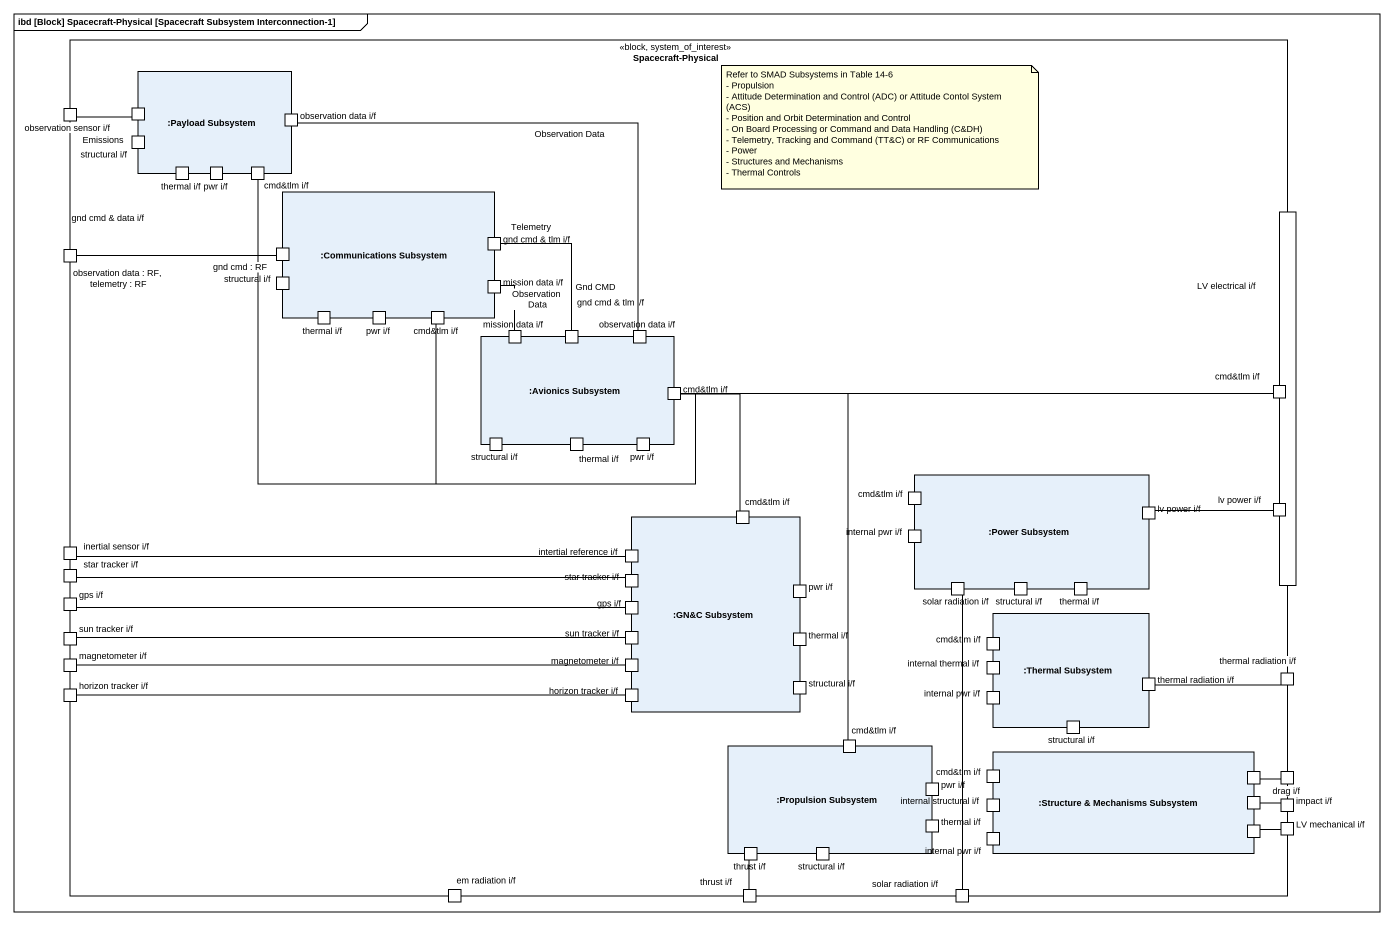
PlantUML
@startuml
mainframe ibd [Block] Spacecraft-Physical [Spacecraft Subsystem Interconnection-1]
rectangle "Spacecraft-Physical" as Spacecraft_Physical <<block, system_of_interest>> {
  rectangle ":Payload Subsystem" as Payload_Subsystem {
    port " " as port1
    port "observation data i/f" as observation_data_i_f
    port "structural i/f" as structural_i_f
    port "thermal i/f" as thermal_i_f
    port "pwr i/f" as pwr_i_f
    port "cmd&tlm i/f" as cmd_tlm_i_f
  }
  port "observation sensor i/f" as observation_sensor_i_f
  rectangle ":Communications Subsystem" as Communications_Subsystem {
    port " " as port2
    port "gnd cmd & tlm i/f" as gnd_cmd_tlm_i_f
    port "structural i/f" as structural_i_f_2
    port "mission data i/f" as mission_data_i_f
    port "thermal i/f" as thermal_i_f_2
    port "pwr i/f" as pwr_i_f_2
    port "cmd&tlm i/f" as cmd_tlm_i_f_2
  }
  port "LV electrical i/f" as LV_electrical_i_f
  port "gnd cmd & data i/f" as gnd_cmd_data_i_f
  rectangle ":Avionics Subsystem" as Avionics_Subsystem {
    port "mission data i/f" as mission_data_i_f_2
    port "gnd cmd & tlm i/f" as gnd_cmd_tlm_i_f_2
    port "observation data i/f" as observation_data_i_f_2
    port "cmd&tlm i/f" as cmd_tlm_i_f_3
    port "structural i/f" as structural_i_f_3
    port "thermal i/f" as thermal_i_f_3
    port "pwr i/f" as pwr_i_f_3
  }
  port "cmd&tlm i/f" as cmd_tlm_i_f_4
  rectangle ":Power Subsystem" as Power_Subsystem {
    port "cmd&tlm i/f" as cmd_tlm_i_f_6
    port "lv power i/f" as lv_power_i_f
    port "internal pwr i/f" as internal_pwr_i_f
    port "solar radiation i/f" as solar_radiation_i_f
    port "structural i/f" as structural_i_f_4
    port "thermal i/f" as thermal_i_f_4
  }
  rectangle ":GN&C Subsystem" as GN_C_Subsystem {
    port "cmd&tlm i/f" as cmd_tlm_i_f_5
    port "intertial reference i/f" as intertial_reference_i_f
    port "star tracker i/f" as star_tracker_i_f_2
    port "pwr i/f" as pwr_i_f_4
    port "gps i/f" as gps_i_f_2
    port "sun tracker i/f" as sun_tracker_i_f_2
    port "thermal i/f" as thermal_i_f_5
    port "magnetometer i/f" as magnetometer_i_f_2
    port "horizon tracker i/f" as horizon_tracker_i_f_2
    port "structural i/f" as structural_i_f_5
  }
  port "lv power i/f" as lv_power_i_f_2
  port "inertial sensor i/f" as inertial_sensor_i_f
  port "star tracker i/f" as star_tracker_i_f
  port "gps i/f" as gps_i_f
  port "sun tracker i/f" as sun_tracker_i_f
  rectangle ":Thermal Subsystem" as Thermal_Subsystem {
    port "internal thermal i/f" as internal_thermal_i_f
    port "cmd&tlm i/f" as cmd_tlm_i_f_7
    port "internal pwr i/f" as internal_pwr_i_f_2
    port "thermal radiation i/f" as thermal_radiation_i_f_2
    port "structural i/f" as structural_i_f_6
  }
  port "magnetometer i/f" as magnetometer_i_f
  port "thermal radiation i/f" as thermal_radiation_i_f
  port "horizon tracker i/f" as horizon_tracker_i_f
  rectangle ":Propulsion Subsystem" as Propulsion_Subsystem {
    port "cmd&tlm i/f" as cmd_tlm_i_f_8
    port "pwr i/f" as pwr_i_f_5
    port "thermal i/f" as thermal_i_f_6
    port "thrust i/f" as thrust_i_f
    port "structural i/f" as structural_i_f_7
  }
  rectangle ":Structure & Mechanisms Subsystem" as Structure_Mechanisms {
    port "cmd&tlm i/f" as cmd_tlm_i_f_9
    port " " as port3
    port "internal structural i/f" as internal_structural_i_f
    port " " as port4
    port " " as port5
    port "internal pwr i/f" as internal_pwr_i_f_3
  }
  port "drag i/f" as drag_i_f
  port "LV mechanical i/f" as LV_mechanical_i_f
  port "impact i/f" as impact_i_f
  port "em radiation i/f" as em_radiation_i_f
  port "thrust i/f" as thrust_i_f_2
  port "solar radiation i/f" as solar_radiation_i_f_2
}
observation_sensor_i_f -right- port1 : Emissions
observation_data_i_f -- observation_data_i_f_2 : Observation Data
gnd_cmd_tlm_i_f -- gnd_cmd_tlm_i_f_2 : Telemetry\nGnd CMD
gnd_cmd_data_i_f -right- port2 : gnd cmd : RF\nobservation data : RF, telemetry : RF
mission_data_i_f_2 -up- mission_data_i_f : Observation Data
cmd_tlm_i_f_3 -left- cmd_tlm_i_f
cmd_tlm_i_f_3 -left- cmd_tlm_i_f_2
cmd_tlm_i_f_3 -- cmd_tlm_i_f_5
cmd_tlm_i_f_4 -left- cmd_tlm_i_f_3
lv_power_i_f_2 -left- lv_power_i_f
inertial_sensor_i_f -right- intertial_reference_i_f
star_tracker_i_f -right- star_tracker_i_f_2
gps_i_f -right- gps_i_f_2
sun_tracker_i_f -right- sun_tracker_i_f_2
magnetometer_i_f -right- magnetometer_i_f_2
thermal_radiation_i_f -left- thermal_radiation_i_f_2
horizon_tracker_i_f -right- horizon_tracker_i_f_2
cmd_tlm_i_f_8 -up- cmd_tlm_i_f_3
drag_i_f -left- port3
LV_mechanical_i_f -left- port4
impact_i_f -left- port5
thrust_i_f_2 -up- thrust_i_f
solar_radiation_i_f_2 -up- solar_radiation_i_f
note as N1
  Refer to SMAD Subsystems in Table 14-6
  - Propulsion
  - Attitude Determination and Control (ADC) or Attitude Contol System (ACS)
  - Position and Orbit Determination and Control
  - On Board Processing or Command and Data Handling (C&DH)
  - Telemetry, Tracking and Command (TT&C) or RF Communications
  - Power
  - Structures and Mechanisms
  - Thermal Controls
end note
@enduml
